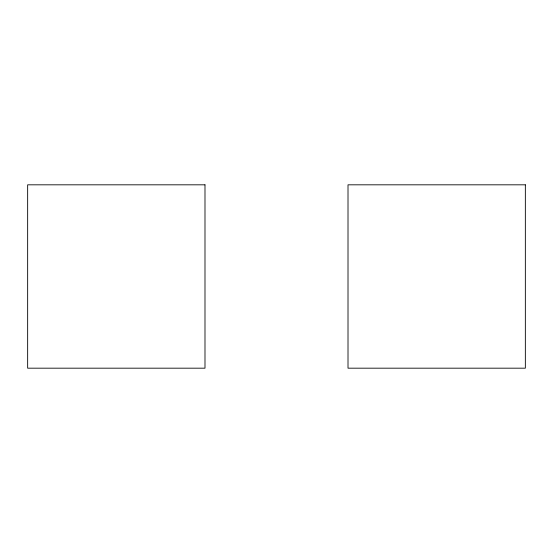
<?xml version="1.0" encoding="UTF-8"?>
<svg xmlns="http://www.w3.org/2000/svg" width="553" height="553" viewBox="0 0 553 553"><rect width="100%" height="100%" fill="white"/><g stroke="black" fill="none" stroke-linecap="round" stroke-linejoin="round"><path stroke-width="0.83" d="M204.99 184.82L27.65 184.82L27.65 368.18L204.99 368.18L204.99 184.82M525.35 184.82L348.01 184.82L348.01 368.18L525.35 368.18L525.35 184.82"/></g></svg>
